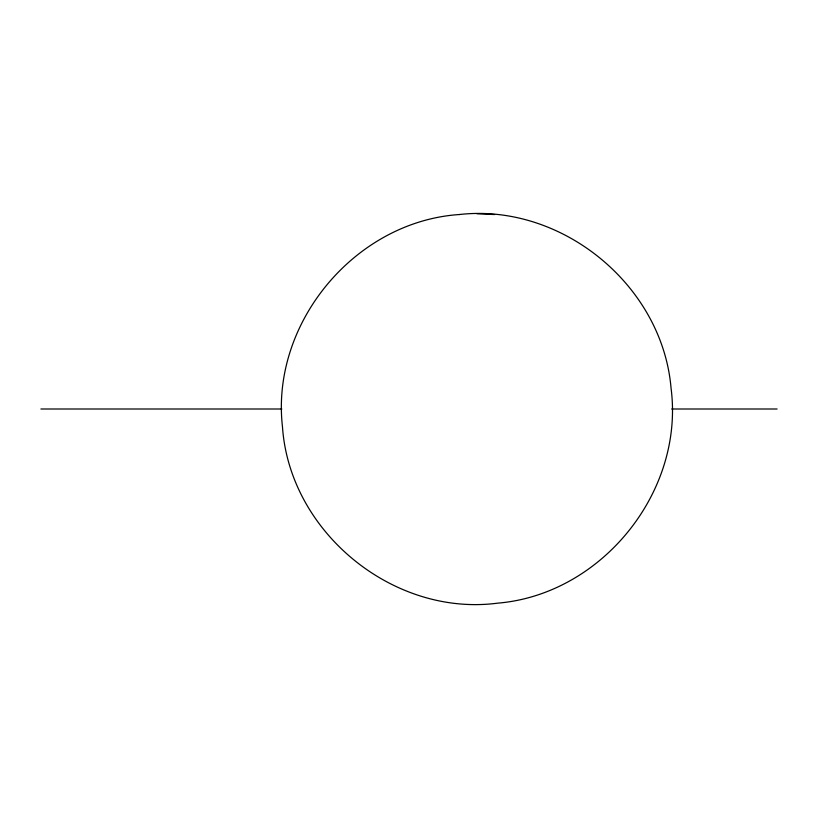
<?xml version="1.0" encoding="UTF-8"?>
<svg xmlns="http://www.w3.org/2000/svg" width="818" height="818" viewBox="0 0 818 818"><rect width="100%" height="100%" fill="white"/><g stroke="black" fill="none" stroke-linecap="round" stroke-linejoin="round"><path stroke-width="1.23" d="M459.164 214.541C355.022 221.627 270.564 323.028 282.466 426.751C289.562 531.976 393.018 616.844 497.63 603.163C601.659 594.492 684.533 491.792 671.067 388.284C662.437 285.349 561.792 202.844 459.164 214.541L459.235 214.541M494.583 214.541L476.914 213.733M40.9 409L281.842 409M671.701 409L777.1 409"/></g></svg>
